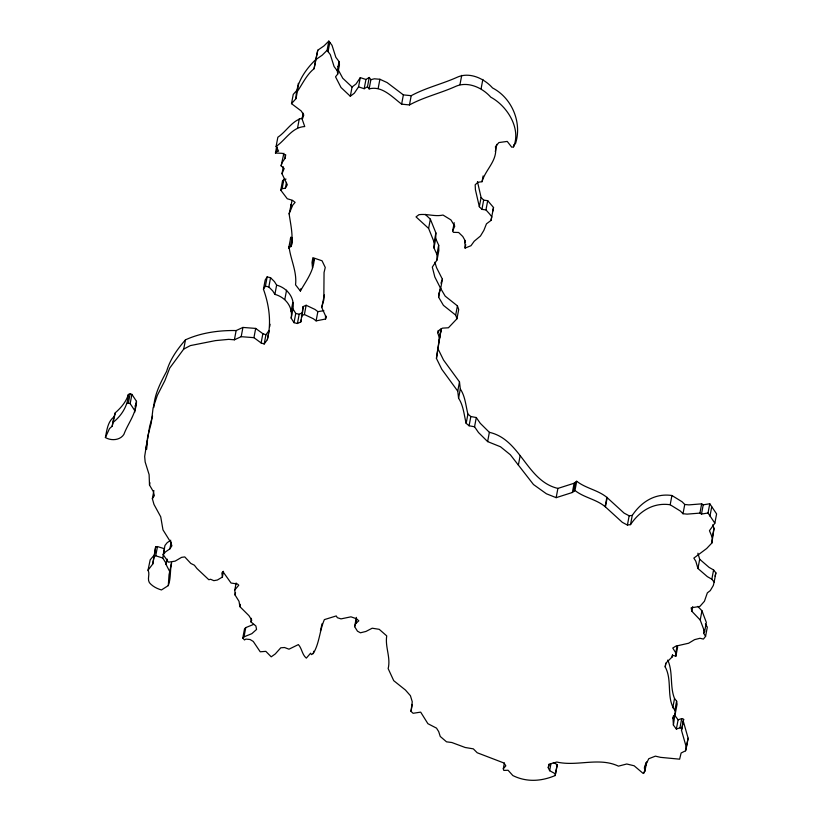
<?xml version="1.0" encoding="UTF-8"?>
<svg xmlns="http://www.w3.org/2000/svg" width="822" height="822" viewBox="0 0 822 822"><rect width="100%" height="100%" fill="white"/><g stroke="black" fill="none" stroke-linecap="round" stroke-linejoin="round"><path stroke-width="1.23" d="M504.379 763.032L503.29 768.806L503.814 770.419L508.078 770.255L512.846 775.557C526.727 782.441 541.421 781.342 555.107 775.567L555.508 773.882L549.641 770.697L548.243 767.697L549.404 764.111L556.843 762.035C577.023 766.741 598.971 756.877 618.442 766.145L626.754 763.998L634.142 765.775L643.194 773.471L644.931 771.087L644.356 767.789L648.753 758.737L655.401 756.148L660.528 757.35L679.64 759.179L681.119 753.003L685.569 750.794L686.37 747.424L681.479 730.265L681.89 728.59L679.969 727.84L676.362 729.063L673.413 725.107L672.971 718.181L675.324 713.414L674.862 710.342C665.933 697.878 672.643 680.411 665.193 666.919L665.789 663.21L672.088 657.025L672.499 655.35L675.9 656.162L675.797 652.884L672.756 648.024L675.92 646.113L688.62 643.236L694.59 639.639L700.015 638.273L703.416 639.084L705.574 636.351L703.632 633.238L704.598 631.697L700.21 620.024L691.836 611.249L691.158 607.838L699.902 606.389L704.423 601.283L707.352 592.857L710.29 590.607L713.332 585.449L714.133 582.11L711.842 579.202L707.362 576.654L697.94 568.505L695.802 561.221L693.85 558.107L706.643 548.531L711.862 543.023L712.294 537.547L709.448 530.683L714.852 523.172L716.599 513.925L709.776 503.763L703.231 504.821L701.669 503.855L688.846 504.883L684.747 504.472L682.096 501.78L671.923 495.502C655.124 493.036 641.376 501.821 632.272 515.373L629.159 515.795L624.093 513.113L606.872 497.382C597.871 489.953 585.788 488.422 576.715 481.25L574.968 490.498L572.369 492.491L556.155 497.659L546.383 493.765L533.478 484.528L510.318 454.73L500.475 446.757L487.621 441.589L478.507 432.536L474.551 426.782L469.085 425.775L466.166 423.351C464.009 414.946 463.526 405.688 458.573 398.218L457.741 391.138L441.774 369.263L436.431 358.392L439.39 338.181L437.756 332.735L439.616 329.797L442.483 328.142L448.422 327.773L456.96 318.772L455.676 315.114L443.428 305.363L438.629 297.194L438.825 293.454L440.664 288.481L434.828 276.983L432.31 267.099L437.078 259.927L436.924 254.409L433.965 247.936L434.139 242.171L435.886 232.924L430.358 219.166L425.221 214.367M433.965 247.936L435.711 238.688L435.886 232.924M169.856 571.835L165.962 564.282L166.28 563.717L162.756 558.004L164.503 548.757L157.475 546.558L155.635 546.959L152.738 564.036L148.022 570.221C150.251 574.157 146.994 578.678 149.378 582.623C152.306 586.281 157.043 588.696 161.461 589.949L168.294 585.593L169.034 574.804L171.603 562.587C169.887 570.16 171.079 578 168.294 585.593M155.635 546.959L154.485 554.778L150.179 559.833L148.022 570.221M312.822 263.071L314.271 258.683C313.819 271.085 306.205 280.723 300.379 291.029L295.54 284.833C297.153 271.517 290.361 259.064 289.056 246.579L291.224 246.508C293.464 235.935 290.618 224.457 289.118 213.843L292.683 205.192L295.108 202.366L292.529 200.311L287.279 198.76L280.764 190.18L282.131 188.639L285.357 188.207L287.299 184.734L281.987 173.709L284.176 168.531L281.103 165.839L282.162 162.52L285.07 158.286L285.244 155.132L282.326 153.324L275.452 153.026L276.541 147.251M712.623 524.868L714.041 528.299L711.862 543.023M223.492 571.29L222.402 577.065L217.368 580.024L213.843 580.661L210.514 579.253L208.85 579.746L196.931 568.516L194.372 565.207L190.827 563.45L184.775 556.915L181.6 557.347L175.127 561.138L168.407 562.197L163.218 554.675L165.438 551.932L169.907 548.839L171.911 545.746L170.431 541.811L162.982 529.871L160.722 516.802L153.981 504.441L152.358 498.687L154.361 495.594L153.252 491.453L149.501 485.031L149.111 474.613L145.165 462.005L144.672 456.498L147.878 435.722L151.248 423.073L153.087 407.969L157.382 395.259L164.862 380.637L169.722 368.081L183.727 349.083L190.324 345.6L215.446 340.616L228.752 339.352L234.393 339.805L241.185 336.681L253.936 337.667L261.119 342.949L264.191 343.986L267.325 339.692C271.579 322.82 269.267 305.445 263.451 289.231L265.403 286.148L268.825 286.97L272.709 290.875L274.887 294.358C285.368 297.204 293.248 306.976 291.183 318.135L294.009 322.676L297.43 323.498L300.811 321.936L303.113 306.596L306.144 305.26L315.062 309.483L317.857 311.63L323.847 310.706M303.113 306.596L302.558 312.689L299.177 314.251L295.756 313.429L292.93 308.887C294.995 297.728 287.114 287.957 276.634 285.111L274.456 281.627L270.572 277.723L267.15 276.901L265.198 279.983L263.451 289.231M275.452 153.026L276.5 151.721L278.607 151.125L276.1 146.48C285.676 139.894 292.036 127.153 304.746 126.547L302.075 118.943L303.801 115.07L301.201 110.96L291.502 103.654L296.002 98.64C295.858 83.299 305.27 69.747 315.833 59.472L317.765 50.234L323.991 45.898L328.821 41.1L332.026 45.323L335.849 57.324L339.054 61.547L339.445 64.846L337.698 74.093L335.53 76.806L341.007 87.492L350.316 96.256L354.323 93.184L358.546 86.875L360.293 77.628L365.944 79.467L369.222 77.484L370.876 79.662L369.129 88.91C381.932 85.416 392.32 97.14 401.629 104.147L409.459 104.939C424.07 96.996 440.428 93.235 455.326 86.546C467.615 80.823 482.401 87.666 490.806 97.201C507.246 106.007 521.425 128.674 513.545 146.881L511.746 147.21L507.236 141.415L498.892 142.566L495.43 146.696C497.803 160.691 485.36 169.517 482.041 181.713L477.859 182.289L475.178 184.806L475.414 189.738L479.339 206.712L481.918 209.374L485.956 209.918L489.532 213.864L491.792 216.772L491.022 220.409L486.47 223.831L483.85 230.407L480.469 236.006L474.212 241.226L470.985 245.706L465.088 248.09L465.047 240.507M298.335 83.31L297.749 89.393L293.248 94.407L291.502 103.654M153.765 407.537C154.351 394.478 160.557 382.662 166.609 371.39C170.031 359.378 177.377 349.165 185.474 339.835C200.948 332.735 219.114 330.218 236.14 330.557L242.932 327.433L255.683 328.42L262.865 333.701L265.938 334.739L269.071 330.444L267.325 339.692M317.765 50.234L314.076 68.719C306.318 74.905 302.27 84.574 296.588 92.557M147.683 439.061L149.625 426.474L152.553 416.024M269.667 326.724L270.058 324.248M436.431 358.392L441.147 328.934L439.39 338.181M105.401 437.53C106.839 430.358 107.641 421.758 113.929 416.929L115.327 412.757C120.968 407.825 126.228 401.753 128.366 394.447L130.102 393.872L131.91 394.375L136.483 401.321C136.277 413.692 127.975 423.33 123.875 434.417C120.033 440.417 111.124 440.972 105.401 437.53L109.48 428.611L112.182 426.186L115.327 412.757M112.182 426.186L113.929 416.929M113.58 422.005C121.933 415.192 127.913 405.431 128.366 394.447M126.619 403.694L128.355 403.119L130.102 393.872M134.798 412.11L134.736 410.568L130.164 403.623L131.91 394.375M134.736 410.568L136.483 401.321M145.741 449.572L147.487 440.325L146.624 449.449M149.501 485.031L149.943 482.72M152.358 498.687L153.889 490.59M183.727 349.083L185.474 339.835M152.738 564.036L154.053 557.09M153.889 556.217L155.728 555.806L157.475 546.558M163.218 554.675L164.965 545.428L167.185 542.684L170.76 540.208M165.962 564.282L166.835 559.659M166.28 563.717L167.154 559.094M169.907 548.839L171.212 541.904M234.393 339.805L236.14 330.557M276.1 146.48L277.846 137.233C286.549 131.428 292.231 120.207 302.907 118.029M241.185 336.681L242.932 327.433M276.5 151.721L277.374 147.097M281.103 165.839L283.909 153.272M296.002 98.64L297.091 92.855M281.987 173.709L283.292 166.774M285.07 158.286L285.727 154.813M280.764 190.18L282.511 180.932L283.878 179.391L286.035 179.104M253.936 337.667L255.683 328.42M282.131 188.639L283.878 179.391M265.403 286.148L267.15 276.901M285.357 188.207L286.457 182.422M297.564 127.996L299.311 118.748M268.825 286.97L270.572 277.723M302.075 118.943L303.164 113.159M261.119 342.949L262.865 333.701M314.076 68.719L315.833 59.472M264.191 343.986L265.938 334.739M289.118 213.843L291.995 200.753M274.887 294.358L276.634 285.111M288.656 248.265L290.803 237.332L292.139 237.661L290.392 246.908M316.018 59.482L322.245 55.146L327.074 50.348L328.821 41.1M291.224 246.508L292.324 240.733M328.06 51.652L329.807 42.395M284.823 299.424L286.57 290.176M503.29 768.806L505.818 765.847L504.071 763.052L477.212 752.757L473.318 748.852L465.17 747.486L451.823 742.513L446.531 741.834L440.253 736.461L438.701 731.631L436.513 728.128L427.892 723.679L420.679 712.129L413.106 713.291L411 711.369L412.264 701.783L410.414 695.689L405.421 690.018L393.717 680.667L388.159 668.615C390.912 657.384 384.932 647.089 386.73 635.889L379.219 629.323L372.202 628.214L365.924 631.45L360.426 632.796L357.467 631.183L354.631 626.641L355.679 623.621L358.803 620.816L356.563 618.781L350.953 616.829L341.007 618.884L337.339 617.692L336.239 615.945L324.371 619.613C319.583 630.577 319.501 643.143 313.264 653.541L311.476 654.6L310.603 653.202L306.339 658.134C302.034 654.702 301.962 648.383 298.376 644.592L288.995 649.185L284.515 647.51L280.775 647.798L275.288 653.932L271.209 656.829L265.825 651.353L260.214 651.795L253.279 641.468L250.083 639.506L245.901 639.095L244.463 639.948L242.788 638.047L244.011 636.855L251.84 633.67L256.567 629.436L255.889 625.994L250.802 621.792L251.799 620.24L248.953 615.678L239.87 606.626L239.038 601.355L235.092 595.036L234.835 589.908L236.14 582.973M235.092 595.036L235.524 592.724M291.039 311.692L292.786 302.445M337.698 74.093L337.308 70.795L339.054 61.547M291.183 318.135L292.93 308.887M239.87 606.626L240.301 604.314M294.009 322.676L295.756 313.429M300.379 291.029L300.811 288.717M297.43 323.498L299.177 314.251M300.811 321.936L301.253 319.624M301.684 317.313L302.126 315.001M242.788 638.047L244.535 628.799L245.757 627.607L253.587 624.422M301.366 315.853L304.397 314.507L306.144 305.26M244.011 636.855L245.757 627.607M250.802 621.792L251.46 618.319M350.316 96.256L352.063 87.009L356.07 83.936L360.293 77.628M326.015 316.706L325.574 319.018L316.11 320.878L317.857 311.63M325.574 319.018L325.461 315.73L321.731 307.428L324.371 294.975M358.546 86.875L364.197 88.714L365.944 79.467M369.129 88.91L367.475 86.731L369.222 77.484M325.553 318.299L325.985 315.987M378.141 88.519L379.898 79.272L374.37 78.799L370.876 79.662M401.629 104.147L403.376 94.89L387.1 82.57L379.898 79.272M409.459 104.939L411.206 95.691C425.817 87.749 442.185 83.988 457.073 77.299C469.362 71.576 484.148 78.419 492.553 87.954C512.127 98.116 522.381 122.94 515.384 143.973M313.264 653.541L313.706 651.23M434.139 242.171L428.611 228.413L430.358 219.166M354.631 626.641L356.378 617.384M355.679 623.621L356.553 618.997M459.971 84.604L461.728 75.357M436.924 254.409L438.681 245.162L435.711 238.688M437.078 259.927L438.825 250.679L438.681 245.162M438.629 297.194L440.376 287.947L445.175 296.115L457.422 305.866L458.707 309.514L456.96 318.772M440.664 288.481L442.411 279.233L436.574 267.736L434.848 262.197M464.605 242.819L465.406 241.195L462.796 236.51L458.635 232.482L453.364 232.338L452.686 230.807L454.217 222.711M481.106 88.684L482.853 79.426M437.756 332.735L438.198 330.423M439.215 340.072L440.962 330.814M465.088 248.09L465.745 244.617M455.676 315.114L457.422 305.866M482.041 181.713L483.131 175.929M479.339 206.712L481.086 197.465L477.469 181.683M481.918 209.374L483.665 200.116L481.086 197.465M485.956 209.918L487.703 200.671L483.665 200.116M457.741 391.138L459.488 381.891L443.52 360.015L438.177 349.145M491.022 220.409L493.539 207.514L487.703 200.671M458.573 398.218L460.32 388.97L459.488 381.891M513.545 146.881L513.976 144.569M411 711.369L412.305 704.433M466.166 423.351L467.913 414.103C465.755 405.698 465.283 396.44 460.32 388.97M469.085 425.775L470.842 416.528L467.913 414.103M474.551 426.782L476.298 417.535L470.842 416.528M487.621 441.589L489.367 432.331L480.254 423.289L476.298 417.535M518.374 465.098L520.12 455.85M556.155 497.659L557.902 488.412L574.116 483.244L576.715 481.25M572.369 492.491L574.116 483.244M573.664 491.494L575.41 482.247M548.243 767.697L548.901 764.224M549.641 770.697L550.946 763.761M714.852 523.172L708.03 513.01L701.485 514.069L699.923 513.113L687.089 514.13L683 513.729L680.349 511.027L670.177 504.749C653.377 502.283 639.629 511.068 630.515 524.621L627.412 525.053L622.346 522.36L605.126 506.629L606.872 497.382M605.485 506.691L607.232 497.444M555.107 775.567L557.254 764.635L553.34 762.518M555.508 773.882L557.254 764.635M627.412 525.053L629.159 515.795M630.515 524.621L632.272 515.373M670.177 504.749L671.923 495.502M683 513.729L684.747 504.472M644.715 768.478L645.804 762.703M644.171 772.937L645.917 763.679M644.931 771.087L646.678 761.84M665.193 666.919L665.851 663.446M672.088 657.025L672.53 654.713M699.923 513.113L701.669 503.855M701.485 514.069L703.231 504.821M675.797 652.884L677.102 645.948M675.9 656.162L677.647 646.904M708.03 513.01L709.776 503.763M697.94 568.505L699.686 559.258L697.899 553.196M672.776 707.773L674.523 698.525C669.611 686.298 673.3 672.252 667.741 660.056M691.836 611.249L692.71 606.615M709.972 516.124L711.718 506.876M672.971 718.181L673.413 715.87M674.862 710.342L676.609 701.094L674.523 698.525M675.324 713.414L677.071 704.166L676.609 701.094M673.413 725.107L675.016 713.547M712.294 537.547L714.041 528.299M676.362 729.063L678.109 719.815L675.16 715.859M700.21 620.024L701.957 610.777L697.765 606.389M679.969 727.84L681.715 718.592L683.637 719.342L681.89 728.59M681.479 730.265L683.637 719.342M711.842 579.202L713.588 569.954L709.109 567.406L699.686 559.258M703.632 633.238L704.279 629.765M704.598 631.697L706.345 622.449L701.957 610.777M714.133 582.11L715.88 572.862L713.588 569.954M705.574 636.351L707.321 627.104L705.379 623.98M685.569 750.794L688.117 738.177L683.236 721.017M686.37 747.424L688.117 738.177M495.317 151.577L496.858 144.302M492.768 211.162L493.539 207.514M320.426 631.008L322.039 623.775M290.402 239.007L290.803 237.332M715.078 576.201L715.88 572.862M321.731 307.428L323.817 299.948L324.053 272.503L325.255 267.469L322.049 260.78L312.874 257.676L312.021 262.495L312.524 267.931M440.941 283.21L442.411 279.233M452.686 230.807L454.761 226.173L450.898 219.875L443.017 215.056C434.787 216.864 427.193 213.597 418.963 214.676L416.024 216.885L428.611 228.413M135.014 406.13L136.555 402.862M234.835 589.908L238.76 585.202L237.527 584.01L231.033 583.034L222.865 571.516L221.868 573.068L222.402 577.065M337.996 66.654L339.445 64.846M364.197 88.714L367.475 86.731M678.109 719.815L681.715 718.592M403.376 94.89L411.206 95.691M155.728 555.806L162.756 558.004M128.355 403.119L130.164 403.623M557.902 488.412C526.563 481.076 520.901 439.369 489.367 432.331M304.397 314.507L313.316 318.731L316.11 320.878M605.126 506.629C596.125 499.201 584.041 497.67 574.968 490.498M352.063 87.009L342.753 78.244L338.253 69.88M327.074 50.348L330.28 54.571L334.102 66.572L337.308 70.795M282.511 180.932L283.158 182.443M290.865 204.596L291.502 206.774"/></g></svg>
